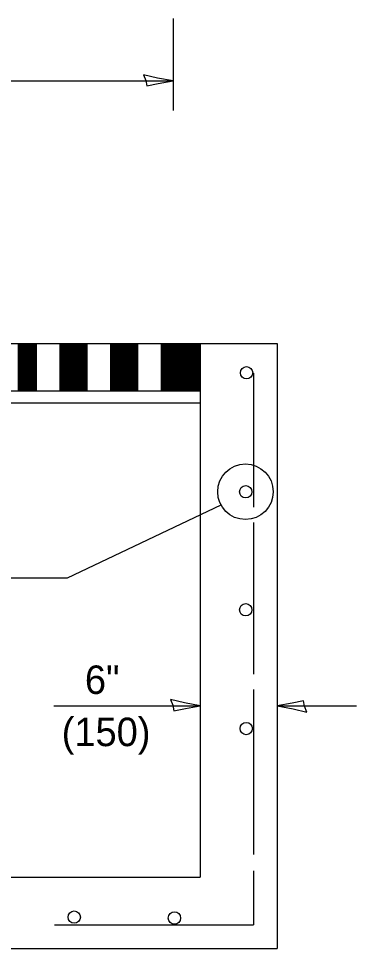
# Model space of a CAD drawing. Extents: x 100793 to 101473, y 99953 to 100393.
# Drawn here: x 101159.5 to 101193.4, y 100063.5 to 100156.6 of the extents above; entities that cross this region are included whole.
import ezdxf

# ---------------------------------------------------------------- set-up
doc = ezdxf.new("R2010")
doc.units = 0
for name, color, linetype in [('Design_PR_Roadway Dimensions', 7, 'Continuous'), ('Design_PR_Roadway Notes', 7, 'Continuous'), ('Level 43', 7, 'Continuous'), ('Level 52', 7, 'Continuous'), ('Level 55', 7, 'Continuous'), ('ROW_EX_Private Boundary Items', 7, 'Continuous')]:
    doc.layers.add(name, color=color, linetype=linetype)

msp = doc.modelspace()

# ---------------------------------------------------------------- linework, layer by layer
at = {"layer": 'Design_PR_Roadway Notes'}
for p, q in [((101164.457, 100100.638), (101179.826, 100107.942)), ((101124.893, 100100.638), (101164.457, 100100.638))]:
    msp.add_line(p, q, dxfattribs=at)
at = {"layer": 'Level 43'}
for p, q in [((101175.029, 100156.63), (101175.029, 100147.417)), ((100850.845, 100150.388), (101175.029, 100150.388)), ((101163.087, 100087.835), (101177.737, 100087.835)), ((101185.457, 100087.835), (101193.396, 100087.835))]:
    msp.add_line(p, q, dxfattribs=at)
for points in [[(101172.062, 100151.01), (101172.303, 100150.438), (101172.397, 100149.892), (101173.545, 100150.132), (101175.029, 100150.388), (101173.446, 100150.676)], [(101174.769, 100088.456), (101175.01, 100087.886), (101175.104, 100087.338), (101176.253, 100087.577), (101177.737, 100087.835), (101176.154, 100088.123)], [(101188.426, 100087.213), (101188.183, 100087.783), (101188.091, 100088.331), (101186.941, 100088.092), (101185.457, 100087.835), (101187.041, 100087.546)]]:
    msp.add_lwpolyline(points, close=True, dxfattribs=at)
at = {"layer": 'Level 52'}
for p, q in [((100861.273, 100124.108), (101185.457, 100124.108)), ((101159.543, 100119.359), (101159.543, 100124.108)), ((101159.565, 100119.359), (101159.565, 100124.108)), ((101159.586, 100119.359), (101159.586, 100124.108)), ((101159.611, 100119.359), (101159.611, 100124.108)), ((101159.629, 100119.359), (101159.629, 100124.108)), ((101159.654, 100119.359), (101159.654, 100124.108)), ((101159.679, 100119.359), (101159.679, 100124.108)), ((101159.7, 100119.359), (101159.7, 100124.108)), ((101159.725, 100119.359), (101159.725, 100124.108)), ((101159.75, 100119.359), (101159.75, 100124.108)), ((101159.771, 100119.359), (101159.771, 100124.108)), ((101159.796, 100119.359), (101159.796, 100124.108)), ((101159.821, 100119.359), (101159.821, 100124.108)), ((101159.842, 100119.359), (101159.842, 100124.108)), ((101159.867, 100119.359), (101159.867, 100124.108)), ((101159.892, 100119.359), (101159.892, 100124.108)), ((101159.914, 100119.359), (101159.914, 100124.108)), ((101159.939, 100119.359), (101159.939, 100124.108)), ((101159.967, 100119.359), (101159.967, 100124.108)), ((101159.989, 100119.359), (101159.989, 100124.108)), ((101160.013, 100119.359), (101160.013, 100124.108)), ((101160.038, 100119.359), (101160.038, 100124.108)), ((101160.06, 100119.359), (101160.06, 100124.108)), ((101160.085, 100119.359), (101160.085, 100124.108)), ((101160.11, 100119.359), (101160.11, 100124.108)), ((101160.135, 100119.359), (101160.135, 100124.108)), ((101160.156, 100119.359), (101160.156, 100124.108)), ((101160.177, 100119.359), (101160.177, 100124.108)), ((101160.202, 100119.359), (101160.202, 100124.108)), ((101160.224, 100119.359), (101160.224, 100124.108)), ((101160.249, 100119.359), (101160.249, 100124.108)), ((101160.274, 100119.359), (101160.274, 100124.108)), ((101160.295, 100119.359), (101160.295, 100124.108)), ((101160.32, 100119.359), (101160.32, 100124.108)), ((101160.345, 100119.359), (101160.345, 100124.108)), ((101160.366, 100119.359), (101160.366, 100124.108)), ((101160.391, 100119.359), (101160.391, 100124.108)), ((101160.416, 100119.359), (101160.416, 100124.108)), ((101160.437, 100119.359), (101160.437, 100124.108)), ((101160.462, 100119.359), (101160.462, 100124.108)), ((101160.487, 100119.359), (101160.487, 100124.108)), ((101160.512, 100119.359), (101160.512, 100124.108)), ((101160.537, 100119.359), (101160.537, 100124.108)), ((101160.562, 100119.359), (101160.562, 100124.108)), ((101160.583, 100119.359), (101160.583, 100124.108)), ((101160.608, 100119.359), (101160.608, 100124.108)), ((101160.633, 100119.359), (101160.633, 100124.108)), ((101160.658, 100119.359), (101160.658, 100124.108)), ((101160.68, 100119.359), (101160.68, 100124.108)), ((101160.705, 100119.359), (101160.705, 100124.108)), ((101160.726, 100119.359), (101160.726, 100124.108)), ((101160.747, 100119.359), (101160.747, 100124.108)), ((101160.772, 100119.359), (101160.772, 100124.108)), ((101160.797, 100119.359), (101160.797, 100124.108)), ((101160.819, 100119.359), (101160.819, 100124.108)), ((101160.844, 100119.359), (101160.844, 100124.108)), ((101160.868, 100119.359), (101160.868, 100124.108)), ((101160.89, 100119.359), (101160.89, 100124.108)), ((101160.915, 100119.359), (101160.915, 100124.108)), ((101160.94, 100119.359), (101160.94, 100124.108)), ((101160.961, 100119.359), (101160.961, 100124.108)), ((101160.986, 100119.359), (101160.986, 100124.108)), ((101161.011, 100119.359), (101161.011, 100124.108)), ((101161.032, 100119.359), (101161.032, 100124.108)), ((101161.061, 100119.359), (101161.061, 100124.108)), ((101161.086, 100119.359), (101161.086, 100124.108)), ((101161.107, 100119.359), (101161.107, 100124.108)), ((101161.132, 100119.359), (101161.132, 100124.108)), ((101161.157, 100119.359), (101161.157, 100124.108)), ((101161.182, 100119.359), (101161.182, 100124.108)), ((101161.203, 100119.359), (101161.203, 100124.108)), ((101161.225, 100119.359), (101161.225, 100124.108)), ((101161.25, 100119.359), (101161.25, 100124.108)), ((101161.267, 100119.359), (101161.267, 100124.108)), ((101161.292, 100119.359), (101161.292, 100124.108)), ((101161.317, 100119.359), (101161.317, 100124.108)), ((101161.332, 100119.359), (101161.332, 100124.108)), ((101163.708, 100119.359), (101163.708, 100124.108)), ((101163.708, 100119.359), (101163.708, 100124.108)), ((101163.729, 100119.359), (101163.729, 100124.108)), ((101163.754, 100119.359), (101163.754, 100124.108)), ((101163.783, 100119.359), (101163.783, 100124.108)), ((101163.804, 100119.359), (101163.804, 100124.108)), ((101163.829, 100119.359), (101163.829, 100124.108)), ((101163.854, 100119.359), (101163.854, 100124.108)), ((101163.875, 100119.359), (101163.875, 100124.108)), ((101163.9, 100119.359), (101163.9, 100124.108)), ((101163.925, 100119.359), (101163.925, 100124.108)), ((101163.95, 100119.359), (101163.95, 100124.108)), ((101163.971, 100119.359), (101163.971, 100124.108)), ((101163.993, 100119.359), (101163.993, 100124.108)), ((101164.018, 100119.359), (101164.018, 100124.108)), ((101164.039, 100119.359), (101164.039, 100124.108)), ((101164.064, 100119.359), (101164.064, 100124.108)), ((101164.089, 100119.359), (101164.089, 100124.108)), ((101164.11, 100119.359), (101164.11, 100124.108)), ((101164.135, 100119.359), (101164.135, 100124.108)), ((101164.16, 100119.359), (101164.16, 100124.108)), ((101164.182, 100119.359), (101164.182, 100124.108)), ((101164.207, 100119.359), (101164.207, 100124.108)), ((101164.231, 100119.359), (101164.231, 100124.108)), ((101164.253, 100119.359), (101164.253, 100124.108)), ((101164.278, 100119.359), (101164.278, 100124.108)), ((101164.303, 100119.359), (101164.303, 100124.108)), ((101164.328, 100119.359), (101164.328, 100124.108)), ((101164.353, 100119.359), (101164.353, 100124.108)), ((101164.378, 100119.359), (101164.378, 100124.108)), ((101164.399, 100119.359), (101164.399, 100124.108)), ((101164.424, 100119.359), (101164.424, 100124.108)), ((101164.449, 100119.359), (101164.449, 100124.108)), ((101164.474, 100119.359), (101164.474, 100124.108)), ((101164.492, 100119.359), (101164.492, 100124.108)), ((101164.516, 100119.359), (101164.516, 100124.108)), ((101164.538, 100119.359), (101164.538, 100124.108)), ((101164.559, 100119.359), (101164.559, 100124.108)), ((101164.584, 100119.359), (101164.584, 100124.108)), ((101164.609, 100119.359), (101164.609, 100124.108)), ((101164.63, 100119.359), (101164.63, 100124.108)), ((101164.655, 100119.359), (101164.655, 100124.108)), ((101164.68, 100119.359), (101164.68, 100124.108)), ((101164.702, 100119.359), (101164.702, 100124.108)), ((101164.727, 100119.359), (101164.727, 100124.108)), ((101164.752, 100119.359), (101164.752, 100124.108)), ((101164.773, 100119.359), (101164.773, 100124.108)), ((101164.798, 100119.359), (101164.798, 100124.108)), ((101164.823, 100119.359), (101164.823, 100124.108)), ((101164.844, 100119.359), (101164.844, 100124.108)), ((101164.873, 100119.359), (101164.873, 100124.108)), ((101164.898, 100119.359), (101164.898, 100124.108)), ((101164.919, 100119.359), (101164.919, 100124.108)), ((101164.944, 100119.359), (101164.944, 100124.108)), ((101164.969, 100119.359), (101164.969, 100124.108)), ((101164.994, 100119.359), (101164.994, 100124.108)), ((101165.015, 100119.359), (101165.015, 100124.108)), ((101165.04, 100119.359), (101165.04, 100124.108)), ((101165.065, 100119.359), (101165.065, 100124.108)), ((101165.083, 100119.359), (101165.083, 100124.108)), ((101165.108, 100119.359), (101165.108, 100124.108)), ((101165.133, 100119.359), (101165.133, 100124.108)), ((101165.154, 100119.359), (101165.154, 100124.108)), ((101165.179, 100119.359), (101165.179, 100124.108)), ((101165.204, 100119.359), (101165.204, 100124.108)), ((101165.225, 100119.359), (101165.225, 100124.108)), ((101165.25, 100119.359), (101165.25, 100124.108)), ((101165.275, 100119.359), (101165.275, 100124.108)), ((101165.297, 100119.359), (101165.297, 100124.108)), ((101165.322, 100119.359), (101165.322, 100124.108)), ((101165.347, 100119.359), (101165.347, 100124.108)), ((101165.368, 100119.359), (101165.368, 100124.108)), ((101165.393, 100119.359), (101165.393, 100124.108)), ((101165.421, 100119.359), (101165.421, 100124.108)), ((101165.443, 100119.359), (101165.443, 100124.108)), ((101165.468, 100119.359), (101165.468, 100124.108)), ((101165.493, 100119.359), (101165.493, 100124.108)), ((101165.514, 100119.359), (101165.514, 100124.108)), ((101165.539, 100119.359), (101165.539, 100124.108)), ((101165.564, 100119.359), (101165.564, 100124.108)), ((101165.589, 100119.359), (101165.589, 100124.108)), ((101165.61, 100119.359), (101165.61, 100124.108)), ((101165.632, 100119.359), (101165.632, 100124.108)), ((101165.656, 100119.359), (101165.656, 100124.108)), ((101165.678, 100119.359), (101165.678, 100124.108)), ((101165.703, 100119.359), (101165.703, 100124.108)), ((101165.728, 100119.359), (101165.728, 100124.108)), ((101165.749, 100119.359), (101165.749, 100124.108)), ((101165.774, 100119.359), (101165.774, 100124.108)), ((101165.799, 100119.359), (101165.799, 100124.108)), ((101165.82, 100119.359), (101165.82, 100124.108)), ((101165.845, 100119.359), (101165.845, 100124.108)), ((101165.87, 100119.359), (101165.87, 100124.108)), ((101165.892, 100119.359), (101165.892, 100124.108)), ((101165.917, 100119.359), (101165.917, 100124.108)), ((101165.941, 100119.359), (101165.941, 100124.108)), ((101165.966, 100119.359), (101165.966, 100124.108)), ((101165.991, 100119.359), (101165.991, 100124.108)), ((101166.016, 100119.359), (101166.016, 100124.108)), ((101166.038, 100119.359), (101166.038, 100124.108)), ((101166.063, 100119.359), (101166.063, 100124.108)), ((101166.088, 100119.359), (101166.088, 100124.108)), ((101166.112, 100119.359), (101166.112, 100124.108)), ((101166.13, 100119.359), (101166.13, 100124.108)), ((101166.155, 100119.359), (101166.155, 100124.108)), ((101166.177, 100119.359), (101166.177, 100124.108)), ((101166.198, 100119.359), (101166.198, 100124.108)), ((101166.223, 100119.359), (101166.223, 100124.108)), ((101166.248, 100119.359), (101166.248, 100124.108)), ((101166.269, 100119.359), (101166.269, 100124.108)), ((101166.294, 100119.359), (101166.294, 100124.108)), ((101166.319, 100119.359), (101166.319, 100124.108)), ((101166.34, 100119.359), (101166.34, 100124.108)), ((101166.365, 100119.359), (101166.365, 100124.108)), ((101166.39, 100119.359), (101166.39, 100124.108)), ((101166.405, 100119.359), (101166.405, 100124.108)), ((101166.405, 100119.359), (101166.405, 100124.108)), ((101168.784, 100119.359), (101168.784, 100124.108)), ((101168.809, 100119.359), (101168.809, 100124.108)), ((101168.831, 100119.359), (101168.831, 100124.108)), ((101168.856, 100119.359), (101168.856, 100124.108)), ((101168.881, 100119.359), (101168.881, 100124.108)), ((101168.898, 100119.359), (101168.898, 100124.108)), ((101168.923, 100119.359), (101168.923, 100124.108)), ((101168.948, 100119.359), (101168.948, 100124.108)), ((101168.97, 100119.359), (101168.97, 100124.108)), ((101168.995, 100119.359), (101168.995, 100124.108)), ((101169.019, 100119.359), (101169.019, 100124.108)), ((101169.041, 100119.359), (101169.041, 100124.108)), ((101169.066, 100119.359), (101169.066, 100124.108)), ((101169.091, 100119.359), (101169.091, 100124.108)), ((101169.112, 100119.359), (101169.112, 100124.108)), ((101169.137, 100119.359), (101169.137, 100124.108)), ((101169.162, 100119.359), (101169.162, 100124.108)), ((101169.183, 100119.359), (101169.183, 100124.108)), ((101169.208, 100119.359), (101169.208, 100124.108)), ((101169.237, 100119.359), (101169.237, 100124.108)), ((101169.258, 100119.359), (101169.258, 100124.108)), ((101169.283, 100119.359), (101169.283, 100124.108)), ((101169.308, 100119.359), (101169.308, 100124.108)), ((101169.329, 100119.359), (101169.329, 100124.108)), ((101169.354, 100119.359), (101169.354, 100124.108)), ((101169.379, 100119.359), (101169.379, 100124.108)), ((101169.401, 100119.359), (101169.401, 100124.108)), ((101169.422, 100119.359), (101169.422, 100124.108)), ((101169.443, 100119.359), (101169.443, 100124.108)), ((101169.468, 100119.359), (101169.468, 100124.108)), ((101169.49, 100119.359), (101169.49, 100124.108)), ((101169.515, 100119.359), (101169.515, 100124.108)), ((101169.54, 100119.359), (101169.54, 100124.108)), ((101169.561, 100119.359), (101169.561, 100124.108)), ((101169.586, 100119.359), (101169.586, 100124.108)), ((101169.611, 100119.359), (101169.611, 100124.108)), ((101169.632, 100119.359), (101169.632, 100124.108)), ((101169.657, 100119.359), (101169.657, 100124.108)), ((101169.682, 100119.359), (101169.682, 100124.108)), ((101169.703, 100119.359), (101169.703, 100124.108)), ((101169.728, 100119.359), (101169.728, 100124.108)), ((101169.753, 100119.359), (101169.753, 100124.108)), ((101169.778, 100119.359), (101169.778, 100124.108)), ((101169.803, 100119.359), (101169.803, 100124.108)), ((101169.828, 100119.359), (101169.828, 100124.108)), ((101169.85, 100119.359), (101169.85, 100124.108)), ((101169.874, 100119.359), (101169.874, 100124.108)), ((101169.899, 100119.359), (101169.899, 100124.108)), ((101169.924, 100119.359), (101169.924, 100124.108)), ((101169.946, 100119.359), (101169.946, 100124.108)), ((101169.971, 100119.359), (101169.971, 100124.108)), ((101169.992, 100119.359), (101169.992, 100124.108)), ((101170.013, 100119.359), (101170.013, 100124.108)), ((101170.038, 100119.359), (101170.038, 100124.108)), ((101170.063, 100119.359), (101170.063, 100124.108)), ((101170.085, 100119.359), (101170.085, 100124.108)), ((101170.11, 100119.359), (101170.11, 100124.108)), ((101170.135, 100119.359), (101170.135, 100124.108)), ((101170.156, 100119.359), (101170.156, 100124.108)), ((101170.181, 100119.359), (101170.181, 100124.108)), ((101170.206, 100119.359), (101170.206, 100124.108)), ((101170.227, 100119.359), (101170.227, 100124.108)), ((101170.252, 100119.359), (101170.252, 100124.108)), ((101170.277, 100119.359), (101170.277, 100124.108)), ((101170.298, 100119.359), (101170.298, 100124.108)), ((101170.327, 100119.359), (101170.327, 100124.108)), ((101170.352, 100119.359), (101170.352, 100124.108)), ((101170.373, 100119.359), (101170.373, 100124.108)), ((101170.398, 100119.359), (101170.398, 100124.108)), ((101170.423, 100119.359), (101170.423, 100124.108)), ((101170.448, 100119.359), (101170.448, 100124.108)), ((101170.469, 100119.359), (101170.469, 100124.108)), ((101170.494, 100119.359), (101170.494, 100124.108)), ((101170.519, 100119.359), (101170.519, 100124.108)), ((101170.537, 100119.359), (101170.537, 100124.108)), ((101170.562, 100119.359), (101170.562, 100124.108)), ((101170.587, 100119.359), (101170.587, 100124.108)), ((101170.608, 100119.359), (101170.608, 100124.108)), ((101170.633, 100119.359), (101170.633, 100124.108)), ((101170.658, 100119.359), (101170.658, 100124.108)), ((101170.68, 100119.359), (101170.68, 100124.108)), ((101170.705, 100119.359), (101170.705, 100124.108)), ((101170.729, 100119.359), (101170.729, 100124.108)), ((101170.751, 100119.359), (101170.751, 100124.108)), ((101170.776, 100119.359), (101170.776, 100124.108)), ((101170.801, 100119.359), (101170.801, 100124.108)), ((101170.822, 100119.359), (101170.822, 100124.108)), ((101170.847, 100119.359), (101170.847, 100124.108)), ((101170.876, 100119.359), (101170.876, 100124.108)), ((101170.897, 100119.359), (101170.897, 100124.108)), ((101170.922, 100119.359), (101170.922, 100124.108)), ((101170.947, 100119.359), (101170.947, 100124.108)), ((101170.972, 100119.359), (101170.972, 100124.108)), ((101170.993, 100119.359), (101170.993, 100124.108)), ((101171.018, 100119.359), (101171.018, 100124.108)), ((101171.039, 100119.359), (101171.039, 100124.108)), ((101171.061, 100119.359), (101171.061, 100124.108)), ((101171.082, 100119.359), (101171.082, 100124.108)), ((101171.107, 100119.359), (101171.107, 100124.108)), ((101171.128, 100119.359), (101171.128, 100124.108)), ((101171.153, 100119.359), (101171.153, 100124.108)), ((101171.178, 100119.359), (101171.178, 100124.108)), ((101171.2, 100119.359), (101171.2, 100124.108)), ((101171.225, 100119.359), (101171.225, 100124.108)), ((101171.25, 100119.359), (101171.25, 100124.108)), ((101171.271, 100119.359), (101171.271, 100124.108)), ((101171.296, 100119.359), (101171.296, 100124.108)), ((101171.321, 100119.359), (101171.321, 100124.108)), ((101171.342, 100119.359), (101171.342, 100124.108)), ((101171.367, 100119.359), (101171.367, 100124.108)), ((101171.392, 100119.359), (101171.392, 100124.108)), ((101171.417, 100119.359), (101171.417, 100124.108)), ((101171.442, 100119.359), (101171.442, 100124.108)), ((101171.467, 100119.359), (101171.467, 100124.108)), ((101171.481, 100119.359), (101171.481, 100124.108)), ((101173.854, 100119.359), (101173.854, 100124.108)), ((101173.879, 100119.359), (101173.879, 100124.108)), ((101173.9, 100119.359), (101173.9, 100124.108)), ((101173.925, 100119.359), (101173.925, 100124.108)), ((101173.95, 100119.359), (101173.95, 100124.108)), ((101173.971, 100119.359), (101173.971, 100124.108)), ((101173.996, 100119.359), (101173.996, 100124.108)), ((101174.021, 100119.359), (101174.021, 100124.108)), ((101174.043, 100119.359), (101174.043, 100124.108)), ((101174.068, 100119.359), (101174.068, 100124.108)), ((101174.092, 100119.359), (101174.092, 100124.108)), ((101174.114, 100119.359), (101174.114, 100124.108)), ((101174.142, 100119.359), (101174.142, 100124.108)), ((101174.167, 100119.359), (101174.167, 100124.108)), ((101174.189, 100119.359), (101174.189, 100124.108)), ((101174.214, 100119.359), (101174.214, 100124.108)), ((101174.239, 100119.359), (101174.239, 100124.108)), ((101174.263, 100119.359), (101174.263, 100124.108)), ((101174.285, 100119.359), (101174.285, 100124.108)), ((101174.306, 100119.359), (101174.306, 100124.108)), ((101174.331, 100119.359), (101174.331, 100124.108)), ((101174.349, 100119.359), (101174.349, 100124.108)), ((101174.374, 100119.359), (101174.374, 100124.108)), ((101174.399, 100119.359), (101174.399, 100124.108)), ((101174.42, 100119.359), (101174.42, 100124.108)), ((101174.445, 100119.359), (101174.445, 100124.108)), ((101174.47, 100119.359), (101174.47, 100124.108)), ((101174.491, 100119.359), (101174.491, 100124.108)), ((101174.516, 100119.359), (101174.516, 100124.108)), ((101174.541, 100119.359), (101174.541, 100124.108)), ((101174.563, 100119.359), (101174.563, 100124.108)), ((101174.588, 100119.359), (101174.588, 100124.108)), ((101174.613, 100119.359), (101174.613, 100124.108)), ((101174.634, 100119.359), (101174.634, 100124.108)), ((101174.659, 100119.359), (101174.659, 100124.108)), ((101174.687, 100119.359), (101174.687, 100124.108)), ((101174.709, 100119.359), (101174.709, 100124.108)), ((101174.734, 100119.359), (101174.734, 100124.108)), ((101174.759, 100119.359), (101174.759, 100124.108)), ((101174.78, 100119.359), (101174.78, 100124.108)), ((101174.805, 100119.359), (101174.805, 100124.108)), ((101174.83, 100119.359), (101174.83, 100124.108)), ((101174.855, 100119.359), (101174.855, 100124.108)), ((101174.876, 100119.359), (101174.876, 100124.108)), ((101174.898, 100119.359), (101174.898, 100124.108)), ((101174.923, 100119.359), (101174.923, 100124.108)), ((101174.944, 100119.359), (101174.944, 100124.108)), ((101174.969, 100119.359), (101174.969, 100124.108)), ((101174.994, 100119.359), (101174.994, 100124.108)), ((101175.015, 100119.359), (101175.015, 100124.108)), ((101175.04, 100119.359), (101175.04, 100124.108)), ((101175.065, 100119.359), (101175.065, 100124.108)), ((101175.086, 100119.359), (101175.086, 100124.108)), ((101175.111, 100119.359), (101175.111, 100124.108)), ((101175.136, 100119.359), (101175.136, 100124.108)), ((101175.158, 100119.359), (101175.158, 100124.108)), ((101175.183, 100119.359), (101175.183, 100124.108)), ((101175.208, 100119.359), (101175.208, 100124.108)), ((101175.232, 100119.359), (101175.232, 100124.108)), ((101175.257, 100119.359), (101175.257, 100124.108)), ((101175.282, 100119.359), (101175.282, 100124.108)), ((101175.304, 100119.359), (101175.304, 100124.108)), ((101175.329, 100119.359), (101175.329, 100124.108)), ((101175.354, 100119.359), (101175.354, 100124.108)), ((101175.379, 100119.359), (101175.379, 100124.108)), ((101175.4, 100119.359), (101175.4, 100124.108)), ((101175.425, 100119.359), (101175.425, 100124.108)), ((101175.446, 100119.359), (101175.446, 100124.108)), ((101175.468, 100119.359), (101175.468, 100124.108)), ((101175.493, 100119.359), (101175.493, 100124.108)), ((101175.517, 100119.359), (101175.517, 100124.108)), ((101175.539, 100119.359), (101175.539, 100124.108)), ((101175.564, 100119.359), (101175.564, 100124.108)), ((101175.589, 100119.359), (101175.589, 100124.108)), ((101175.61, 100119.359), (101175.61, 100124.108)), ((101175.635, 100119.359), (101175.635, 100124.108)), ((101175.66, 100119.359), (101175.66, 100124.108)), ((101175.681, 100119.359), (101175.681, 100124.108)), ((101175.706, 100119.359), (101175.706, 100124.108)), ((101175.731, 100119.359), (101175.731, 100124.108)), ((101175.753, 100119.359), (101175.753, 100124.108)), ((101175.781, 100119.359), (101175.781, 100124.108)), ((101175.806, 100119.359), (101175.806, 100124.108)), ((101175.827, 100119.359), (101175.827, 100124.108)), ((101175.852, 100119.359), (101175.852, 100124.108)), ((101175.877, 100119.359), (101175.877, 100124.108)), ((101175.902, 100119.359), (101175.902, 100124.108)), ((101175.924, 100119.359), (101175.924, 100124.108)), ((101175.945, 100119.359), (101175.945, 100124.108)), ((101175.97, 100119.359), (101175.97, 100124.108)), ((101175.988, 100119.359), (101175.988, 100124.108)), ((101176.013, 100119.359), (101176.013, 100124.108)), ((101176.038, 100119.359), (101176.038, 100124.108)), ((101176.059, 100119.359), (101176.059, 100124.108)), ((101176.084, 100119.359), (101176.084, 100124.108)), ((101176.109, 100119.359), (101176.109, 100124.108)), ((101176.13, 100119.359), (101176.13, 100124.108)), ((101176.155, 100119.359), (101176.155, 100124.108)), ((101176.18, 100119.359), (101176.18, 100124.108)), ((101176.201, 100119.359), (101176.201, 100124.108)), ((101176.226, 100119.359), (101176.226, 100124.108)), ((101176.251, 100119.359), (101176.251, 100124.108)), ((101176.273, 100119.359), (101176.273, 100124.108)), ((101176.298, 100119.359), (101176.298, 100124.108)), ((101176.326, 100119.359), (101176.326, 100124.108)), ((101176.348, 100119.359), (101176.348, 100124.108)), ((101176.372, 100119.359), (101176.372, 100124.108)), ((101176.397, 100119.359), (101176.397, 100124.108)), ((101176.422, 100119.359), (101176.422, 100124.108)), ((101176.444, 100119.359), (101176.444, 100124.108)), ((101176.469, 100119.359), (101176.469, 100124.108)), ((101176.494, 100119.359), (101176.494, 100124.108)), ((101176.515, 100119.359), (101176.515, 100124.108)), ((101176.536, 100119.359), (101176.536, 100124.108)), ((101176.561, 100119.359), (101176.561, 100124.108)), ((101176.583, 100119.359), (101176.583, 100124.108)), ((101176.608, 100119.359), (101176.608, 100124.108)), ((101176.633, 100119.359), (101176.633, 100124.108)), ((101176.654, 100119.359), (101176.654, 100124.108)), ((101176.679, 100119.359), (101176.679, 100124.108)), ((101176.704, 100119.359), (101176.704, 100124.108)), ((101176.725, 100119.359), (101176.725, 100124.108)), ((101176.75, 100119.359), (101176.75, 100124.108)), ((101176.775, 100119.359), (101176.775, 100124.108)), ((101176.796, 100119.359), (101176.796, 100124.108)), ((101176.821, 100119.359), (101176.821, 100124.108)), ((101176.846, 100119.359), (101176.846, 100124.108)), ((101176.871, 100119.359), (101176.871, 100124.108)), ((101176.896, 100119.359), (101176.896, 100124.108)), ((101176.921, 100119.359), (101176.921, 100124.108)), ((101176.942, 100119.359), (101176.942, 100124.108)), ((101176.967, 100119.359), (101176.967, 100124.108)), ((101176.992, 100119.359), (101176.992, 100124.108)), ((101177.017, 100119.359), (101177.017, 100124.108)), ((101177.039, 100119.359), (101177.039, 100124.108)), ((101177.064, 100119.359), (101177.064, 100124.108)), ((101177.085, 100119.359), (101177.085, 100124.108)), ((101177.106, 100119.359), (101177.106, 100124.108)), ((101177.131, 100119.359), (101177.131, 100124.108)), ((101177.156, 100119.359), (101177.156, 100124.108)), ((101177.178, 100119.359), (101177.178, 100124.108)), ((101177.203, 100119.359), (101177.203, 100124.108)), ((101177.227, 100119.359), (101177.227, 100124.108)), ((101177.249, 100119.359), (101177.249, 100124.108)), ((101177.274, 100119.359), (101177.274, 100124.108)), ((101177.299, 100119.359), (101177.299, 100124.108)), ((101177.32, 100119.359), (101177.32, 100124.108)), ((101177.345, 100119.359), (101177.345, 100124.108)), ((101177.37, 100119.359), (101177.37, 100124.108)), ((101177.391, 100119.359), (101177.391, 100124.108)), ((101177.42, 100119.359), (101177.42, 100124.108)), ((101177.445, 100119.359), (101177.445, 100124.108)), ((101177.466, 100119.359), (101177.466, 100124.108)), ((101177.491, 100119.359), (101177.491, 100124.108)), ((101177.516, 100119.359), (101177.516, 100124.108)), ((101177.541, 100119.359), (101177.541, 100124.108)), ((101177.562, 100119.359), (101177.562, 100124.108)), ((101177.584, 100119.359), (101177.584, 100124.108)), ((101177.609, 100119.359), (101177.609, 100124.108)), ((101177.626, 100119.359), (101177.626, 100124.108)), ((101177.651, 100119.359), (101177.651, 100124.108)), ((101177.676, 100119.359), (101177.676, 100124.108)), ((101177.698, 100119.359), (101177.698, 100124.108)), ((101177.723, 100119.359), (101177.723, 100124.108)), ((101177.737, 100124.108), (101177.737, 100070.674)), ((101185.457, 100124.108), (101185.457, 100063.549)), ((101183.081, 100121.14), (101183.081, 100107.71)), ((100868.993, 100119.359), (101177.737, 100119.359)), ((100868.993, 100118.173), (101177.737, 100118.173)), ((101183.081, 100106.174), (101183.081, 100091.009)), ((101183.081, 100089.477), (101183.081, 100072.943)), ((100868.993, 100070.674), (101177.737, 100070.674)), ((101183.081, 100071.322), (101183.081, 100065.922)), ((101163.145, 100065.922), (101183.081, 100065.922)), ((100861.273, 100063.549), (101185.457, 100063.549))]:
    msp.add_line(p, q, dxfattribs=at)
at = {"layer": 'Level 55'}
msp.add_circle((101182.274, 100109.264), 2.782, dxfattribs=at)
at = {"layer": 'ROW_EX_Private Boundary Items'}
for centre in [(101182.382, 100121.172), (101182.3, 100109.263), (101182.3, 100097.45), (101182.361, 100085.562), (101165.119, 100066.684), (101175.165, 100066.591)]:
    msp.add_circle(centre, 0.618, dxfattribs=at)

# ---------------------------------------------------------------- texts
at = {"layer": 'Design_PR_Roadway Dimensions'}
for s, p in [('6"', (101166.184, 100089.022)), ('(150)', (101163.861, 100083.797))]:
    msp.add_text(s, height=2.85, dxfattribs=at).set_placement(p)

doc.saveas('drawing.dxf')
